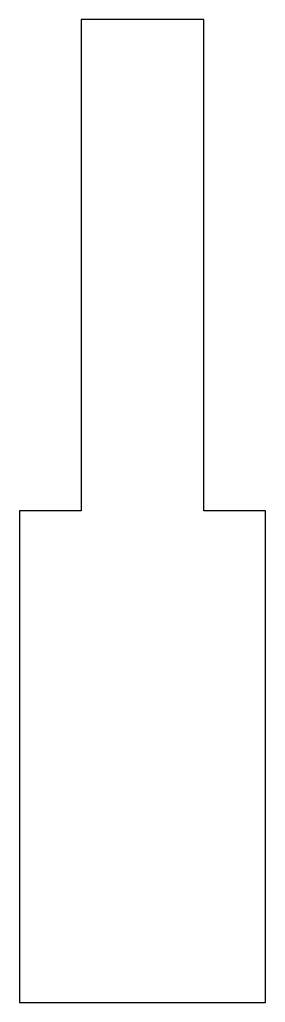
# Model space of a CAD drawing. Header units: metres. Extents: x 0 to 5, y 0 to 20.
import ezdxf

# ---------------------------------------------------------------- set-up
doc = ezdxf.new("R2010")
doc.units = ezdxf.units.M

msp = doc.modelspace()

# ---------------------------------------------------------------- linework, layer by layer
for p, q in [((3.75, 20), (1.25, 20)), ((1.25, 20), (1.25, 10)), ((3.75, 10), (3.75, 20)), ((1.25, 10), (0, 10)), ((0, 10), (0, 0)), ((5, 10), (3.75, 10)), ((5, 0), (5, 10)), ((0, 0), (5, 0))]:
    msp.add_line(p, q)

doc.saveas('drawing.dxf')
